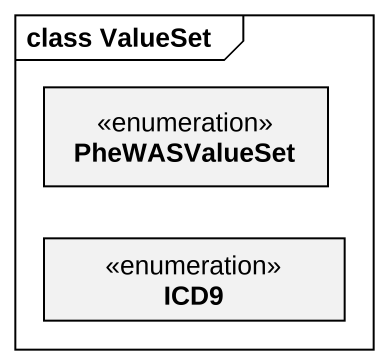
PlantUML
@startuml
mainframe class ValueSet
hide circle
hide empty members
enum PheWASValueSet
enum ICD9
@enduml
